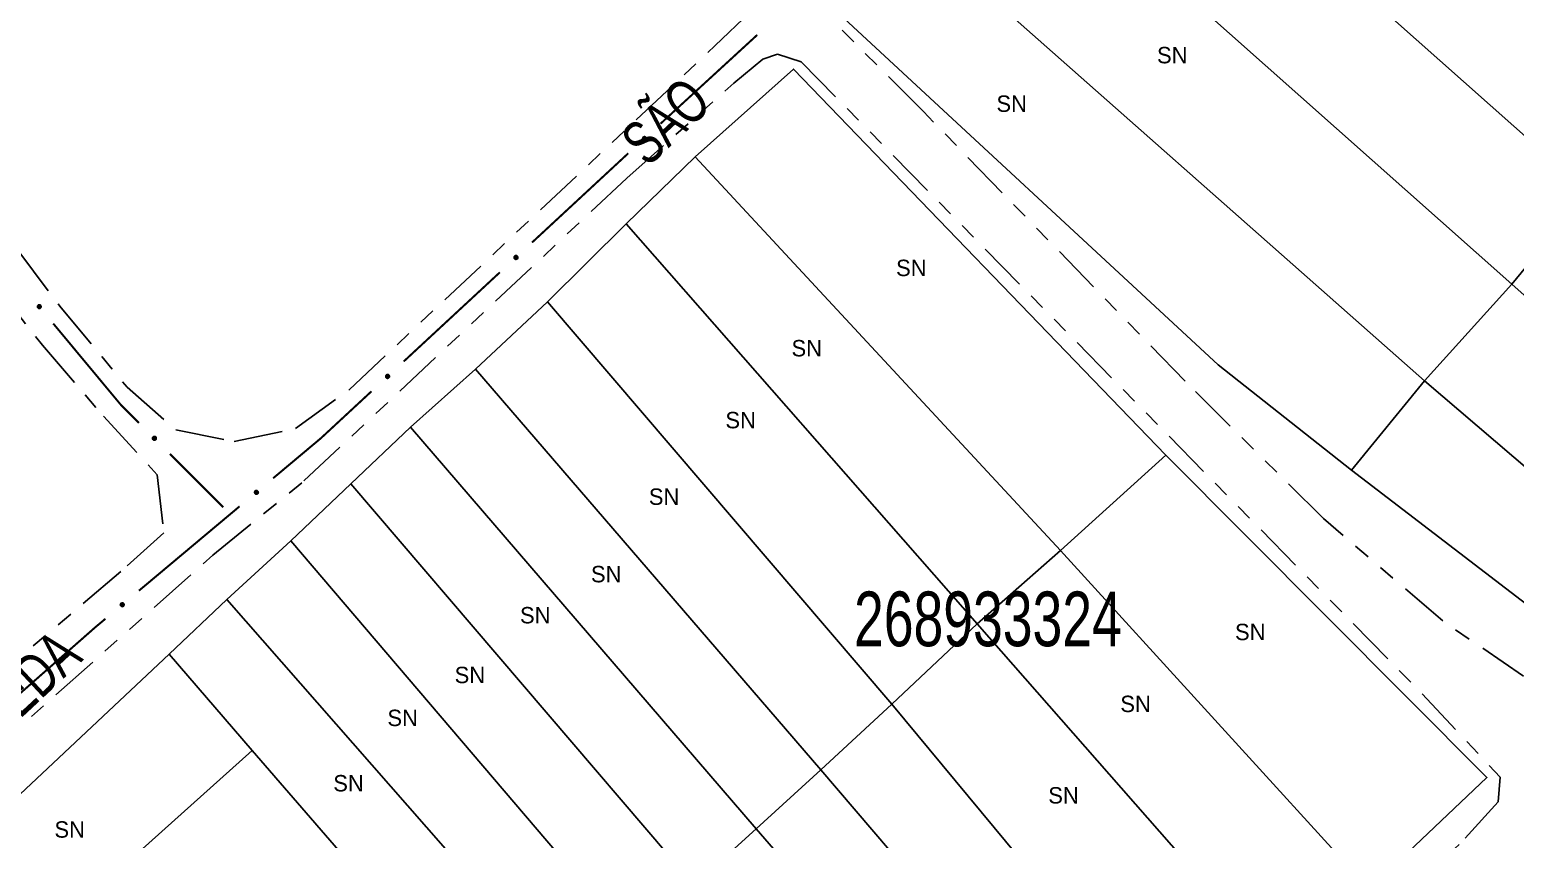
# Model space of a CAD drawing. Extents: x 207981 to 210201, y 4876477 to 4878908.
# Drawn here: x 209379.1 to 209514.8, y 4877060.3 to 4877134.3 of the extents above; entities that cross this region are included whole.
import ezdxf
from ezdxf.enums import TextEntityAlignment as Align

# ---------------------------------------------------------------- set-up
doc = ezdxf.new("R2010")
doc.units = 0
doc.header["$LTSCALE"] = 1.5
doc.header["$MEASUREMENT"] = 0
doc.linetypes.add('TRACO_25', pattern=[8, 3, -1, 1, -1, 1, -1])
for name, color, linetype in [('CD_MALHA_LOTES', 7, 'CONTINUOUS'), ('CD_TXT_QUADRA', 255, 'CONTINUOUS'), ('RU-QUADRA', 210, 'CONTINUOUS'), ('SV-EIXO-RUA-N-PAV', 6, 'CONTINUOUS'), ('SV-RUA-NAO-PAV', 7, 'CONTINUOUS'), ('SV-TXT-RUA-N-PAV', 7, 'CONTINUOUS'), ('Th_NmrPort', 1, 'CONTINUOUS')]:
    doc.layers.add(name, color=color, linetype=linetype)
doc.styles.add('ARIAL', font='ARIAL.SHX')

msp = doc.modelspace()

# ---------------------------------------------------------------- linework, layer by layer
at = {"layer": 'CD_MALHA_LOTES', "linetype": 'Continuous', "flags": 128}
for points in [[(209521.471886, 4877119.53256), (209483.04413, 4877153.649362)], [(209514.518734, 4877111.096069), (209472.70711, 4877148.272257)], [(209506.545785, 4877102.242388), (209461.30394, 4877142.246192)], [(209452.682031, 4877136.127418), (209487.679565, 4877103.725727), (209499.870759, 4877094.084022)], [(209439.88823, 4877122.731011), (209448.880974, 4877130.750313)], [(209448.880974, 4877130.750313), (209482.905067, 4877095.474653)], [(209433.584038, 4877116.612236), (209439.88823, 4877122.731011)], [(209473.263362, 4877086.760035), (209439.88823, 4877122.731011)], [(209514.518734, 4877111.096069), (209521.471886, 4877119.53256)], [(209426.399114, 4877109.473666), (209433.584038, 4877116.612236)], [(209465.661249, 4877080.038654), (209433.584038, 4877116.612236)], [(209506.545785, 4877102.242388), (209514.518734, 4877111.096069)], [(209531.113591, 4877096.309031), (209514.518734, 4877111.096069)], [(209419.816797, 4877103.308538), (209426.399114, 4877109.473666)], [(209457.873718, 4877072.714667), (209426.399114, 4877109.473666)], [(209413.88344, 4877098.024142), (209419.816797, 4877103.308538)], [(209451.384109, 4877066.688601), (209419.816797, 4877103.308538)], [(209499.870759, 4877094.084022), (209506.545785, 4877102.242388)], [(209524.345856, 4877087.038161), (209506.545785, 4877102.242388)], [(209408.413626, 4877092.832455), (209413.88344, 4877098.024142)], [(209445.450752, 4877061.311497), (209413.88344, 4877098.024142)], [(209473.263362, 4877086.760035), (209482.905067, 4877095.474653)], [(209482.905067, 4877095.474653), (209512.247371, 4877065.993286)], [(209519.154169, 4877079.296985), (209499.870759, 4877094.084022)], [(209408.413626, 4877092.832455), (209402.943813, 4877087.640768)], [(209439.795521, 4877056.166164), (209408.413626, 4877092.832455)], [(209397.103165, 4877082.263663), (209402.943813, 4877087.640768)], [(209402.943813, 4877087.640768), (209434.140291, 4877051.067185)], [(209465.661249, 4877080.038654), (209473.263362, 4877086.760035)], [(209501.493161, 4877055.795329), (209473.263362, 4877086.760035)], [(209391.818769, 4877077.257393), (209397.103165, 4877082.263663)], [(209428.577769, 4877046.339042), (209397.103165, 4877082.263663)], [(209457.873718, 4877072.714667), (209465.661249, 4877080.038654)], [(209493.288441, 4877048.564051), (209465.661249, 4877080.038654)], [(209367.575444, 4877054.497407), (209391.818769, 4877077.257393)], [(209399.420882, 4877068.450067), (209391.818769, 4877077.257393)], [(209451.384109, 4877066.688601), (209457.873718, 4877072.714667)], [(209484.573824, 4877040.498394), (209457.873718, 4877072.714667)], [(209374.621305, 4877046.246333), (209399.420882, 4877068.450067)], [(209407.301122, 4877059.364614), (209399.420882, 4877068.450067)], [(209445.450752, 4877061.311497), (209451.384109, 4877066.688601)], [(209478.640467, 4877034.796809), (209451.384109, 4877066.688601)], [(209512.247371, 4877065.993286), (209501.493161, 4877055.795329)], [(209445.450752, 4877061.311497), (209439.795521, 4877056.166164)], [(209473.170653, 4877029.326995), (209445.450752, 4877061.311497)]]:
    msp.add_lwpolyline(points, dxfattribs=at)
at = {"layer": 'RU-QUADRA', "linetype": 'Continuous', "flags": 128}
msp.add_lwpolyline([(209582.520565, 4877186.468242), (209574.640326, 4877192.123473), (209568.61426, 4877196.388073), (209560.224123, 4877196.57349), (209548.542827, 4877202.136012), (209538.34487, 4877206.678739), (209506.731203, 4877174.601528), (209499.45357, 4877167.277541), (209491.851457, 4877159.999908), (209487.494148, 4877155.735308), (209483.04413, 4877153.649362), (209472.70711, 4877148.272257), (209461.30394, 4877142.246192), (209457.132048, 4877140.392018), (209452.682031, 4877136.127418), (209487.679565, 4877103.725727), (209499.870759, 4877094.084022), (209519.154169, 4877079.296985), (209524.345856, 4877087.038161), (209531.113591, 4877096.309031), (209543.490202, 4877113.13566), (209553.688159, 4877127.598217), (209554.429829, 4877130.935731), (209563.329864, 4877157.496773)], close=True, dxfattribs=at)
msp.add_lwpolyline([(209367.575444, 4877054.497407), (209391.818769, 4877077.257393), (209397.103165, 4877082.263663), (209402.943813, 4877087.640768), (209408.413626, 4877092.832455), (209413.88344, 4877098.024142), (209419.816797, 4877103.308538), (209426.399114, 4877109.473666), (209433.584038, 4877116.612236), (209439.88823, 4877122.731011), (209448.880974, 4877130.750313), (209482.905067, 4877095.474653), (209512.247371, 4877065.993286), (209501.493161, 4877055.795329)], dxfattribs=at)
at = {"layer": 'SV-EIXO-RUA-N-PAV', "const_width": 0.18}
for points in [[(209445.563365, 4877133.874142), (209436.724687, 4877125.757629)], [(209433.778461, 4877123.052125), (209433.546711, 4877122.839311)], [(209433.546711, 4877122.839311), (209424.977875, 4877114.89433)], [(209422.044689, 4877112.174695), (209413.245129, 4877104.015789)], [(209381.225094, 4877107.492436), (209386.979102, 4877100.572075)], [(209410.311943, 4877101.296153), (209405.912163, 4877097.2167)], [(209386.979102, 4877100.572075), (209387.401646, 4877100.063881)], [(209387.401646, 4877100.063881), (209389.055631, 4877098.409896)], [(209405.912163, 4877097.2167), (209405.699693, 4877097.019698)], [(209405.699693, 4877097.019698), (209401.32334, 4877093.351657)], [(209391.884058, 4877095.581469), (209396.126699, 4877091.338828)], [(209398.25773, 4877090.782215), (209389.060899, 4877083.073888)], [(209396.126699, 4877091.338828), (209396.761401, 4877090.704126)], [(209385.067855, 4877079.727117), (209376.967347, 4877072.599465)], [(209385.228886, 4877079.862085), (209385.067855, 4877079.727117)], [(209385.995288, 4877080.504446), (209385.228886, 4877079.862085)]]:
    msp.add_lwpolyline(points, dxfattribs=at)
at = {"layer": 'SV-EIXO-RUA-N-PAV'}
for points in [[(209435.431858, 4877124.420979), (209435.43047, 4877124.37209), (209435.419279, 4877124.330357), (209435.399927, 4877124.298235), (209435.375425, 4877124.274309), (209435.347601, 4877124.252655), (209435.314732, 4877124.237013), (209435.274406, 4877124.227732), (209435.225354, 4877124.228781), (209435.183356, 4877124.243054), (209435.150849, 4877124.260342), (209435.12443, 4877124.284455), (209435.103847, 4877124.311837), (209435.088727, 4877124.346516), (209435.079721, 4877124.387475), (209435.081969, 4877124.436773), (209435.093221, 4877124.477612), (209435.112755, 4877124.50819), (209435.137165, 4877124.534597), (209435.165835, 4877124.556363), (209435.198189, 4877124.571532), (209435.239444, 4877124.580526), (209435.288072, 4877124.577662), (209435.328932, 4877124.566905), (209435.359776, 4877124.547806), (209435.385233, 4877124.523189), (209435.407291, 4877124.495546), (209435.424391, 4877124.46316), (209435.431858, 4877124.420979)], [(209423.691487, 4877113.551481), (209423.690334, 4877113.502586), (209423.679344, 4877113.460799), (209423.660146, 4877113.428585), (209423.63576, 4877113.404542), (209423.60804, 4877113.382754), (209423.575247, 4877113.366954), (209423.534966, 4877113.357479), (209423.485909, 4877113.358292), (209423.443843, 4877113.372364), (209423.411254, 4877113.389495), (209423.384718, 4877113.413481), (209423.364004, 4877113.440763), (209423.348718, 4877113.47537), (209423.339515, 4877113.516285), (209423.341527, 4877113.565593), (209423.352582, 4877113.606486), (209423.371968, 4877113.637157), (209423.396251, 4877113.663681), (209423.424817, 4877113.685585), (209423.457097, 4877113.700909), (209423.498308, 4877113.710101), (209423.546949, 4877113.707471), (209423.587861, 4877113.696911), (209423.618796, 4877113.67796), (209423.644371, 4877113.653465), (209423.666562, 4877113.625929), (209423.683817, 4877113.593626), (209423.691487, 4877113.551481)], [(209379.93921, 4877109.211153), (209379.987972, 4877109.207361), (209380.029104, 4877109.194132), (209380.060235, 4877109.173223), (209380.082927, 4877109.147574), (209380.103186, 4877109.118719), (209380.117193, 4877109.085121), (209380.12448, 4877109.044387), (209380.12102, 4877108.995446), (209380.104698, 4877108.9542), (209380.085833, 4877108.922583), (209380.06045, 4877108.897382), (209380.032089, 4877108.87817), (209379.996708, 4877108.864775), (209379.955355, 4877108.857794), (209379.906228, 4877108.862464), (209379.865991, 4877108.87571), (209379.836411, 4877108.896724), (209379.811237, 4877108.922403), (209379.790907, 4877108.95211), (209379.777347, 4877108.98517), (209379.770393, 4877109.026818), (209379.775645, 4877109.075246), (209379.788399, 4877109.115527), (209379.808992, 4877109.145395), (209379.834831, 4877109.16961), (209379.863525, 4877109.190282), (209379.896713, 4877109.205768), (209379.93921, 4877109.211153)], [(209411.958741, 4877102.672939), (209411.957588, 4877102.624044), (209411.946598, 4877102.582257), (209411.927401, 4877102.550043), (209411.903014, 4877102.526), (209411.875294, 4877102.504212), (209411.842501, 4877102.488412), (209411.80222, 4877102.478937), (209411.753163, 4877102.479751), (209411.711097, 4877102.493822), (209411.678508, 4877102.510953), (209411.651973, 4877102.534939), (209411.631258, 4877102.562221), (209411.615972, 4877102.596828), (209411.606769, 4877102.637743), (209411.608781, 4877102.687051), (209411.619836, 4877102.727944), (209411.639222, 4877102.758615), (209411.663505, 4877102.785139), (209411.692071, 4877102.807043), (209411.724351, 4877102.822368), (209411.765562, 4877102.831559), (209411.814203, 4877102.828929), (209411.855115, 4877102.818369), (209411.88605, 4877102.799418), (209411.911625, 4877102.774924), (209411.933816, 4877102.747387), (209411.951071, 4877102.715084), (209411.958741, 4877102.672939)], [(209390.446086, 4877097.175119), (209390.494989, 4877097.175812), (209390.537161, 4877097.166407), (209390.570077, 4877097.14844), (209390.595024, 4877097.124978), (209390.617842, 4877097.098101), (209390.634869, 4877097.065927), (209390.645858, 4877097.026032), (209390.646897, 4877096.97698), (209390.634424, 4877096.934412), (209390.618535, 4877096.9012), (209390.595568, 4877096.873778), (209390.569087, 4877096.852049), (209390.535082, 4877096.835467), (209390.494544, 4877096.824726), (209390.445195, 4877096.824875), (209390.403914, 4877096.834378), (209390.372533, 4877096.852593), (209390.345111, 4877096.875857), (209390.322144, 4877096.903576), (209390.305612, 4877096.935254), (209390.294871, 4877096.976089), (209390.295663, 4877097.024795), (209390.304671, 4877097.066076), (209390.322441, 4877097.097705), (209390.345952, 4877097.124186), (209390.372632, 4877097.1474), (209390.40426, 4877097.165863), (209390.446086, 4877097.175119)], [(209399.971363, 4877092.074865), (209399.967764, 4877092.026089), (209399.954697, 4877091.984904), (209399.933912, 4877091.953691), (209399.908352, 4877091.930899), (209399.879577, 4877091.910526), (209399.846034, 4877091.896386), (209399.805329, 4877091.888939), (209399.756375, 4877091.892206), (209399.715066, 4877091.908365), (209399.683374, 4877091.927106), (209399.658073, 4877091.952389), (209399.63875, 4877091.980674), (209399.625215, 4877092.016002), (209399.618071, 4877092.057327), (209399.622547, 4877092.106472), (209399.635635, 4877092.146761), (209399.656532, 4877092.176424), (209399.682112, 4877092.201699), (209399.711738, 4877092.222146), (209399.744744, 4877092.235836), (209399.786364, 4877092.242954), (209399.834813, 4877092.237893), (209399.875144, 4877092.225298), (209399.905093, 4877092.204823), (209399.92941, 4877092.17908), (209399.950194, 4877092.150467), (209399.965812, 4877092.117341), (209399.971363, 4877092.074865)], [(209387.708922, 4877081.797096), (209387.705323, 4877081.74832), (209387.692256, 4877081.707136), (209387.67147, 4877081.675923), (209387.645911, 4877081.65313), (209387.617136, 4877081.632757), (209387.583593, 4877081.618617), (209387.542888, 4877081.61117), (209387.493934, 4877081.614437), (209387.452624, 4877081.630596), (209387.420933, 4877081.649337), (209387.395632, 4877081.67462), (209387.376309, 4877081.702905), (209387.362773, 4877081.738234), (209387.35563, 4877081.779558), (209387.360106, 4877081.828704), (209387.373194, 4877081.868992), (209387.394091, 4877081.898655), (209387.41967, 4877081.92393), (209387.449296, 4877081.944377), (209387.482303, 4877081.958067), (209387.523923, 4877081.965185), (209387.572371, 4877081.960124), (209387.612703, 4877081.947529), (209387.642651, 4877081.927054), (209387.666968, 4877081.901311), (209387.687753, 4877081.872698), (209387.70337, 4877081.839572), (209387.708922, 4877081.797096)]]:
    msp.add_lwpolyline(points, close=True, dxfattribs=at)
for points in [[(209435.239444, 4877124.580526), (209435.079721, 4877124.387475)], [(209435.198189, 4877124.571532), (209435.081969, 4877124.436773)], [(209435.261964, 4877124.57537), (209435.08612, 4877124.369432)], [(209435.21637, 4877124.570552), (209435.086245, 4877124.417713)], [(209435.288072, 4877124.577662), (209435.088727, 4877124.346516)], [(209435.179245, 4877124.560544), (209435.09199, 4877124.461893)], [(209435.165835, 4877124.556363), (209435.093221, 4877124.477612)], [(209435.306226, 4877124.571553), (209435.099061, 4877124.333148)], [(209435.328932, 4877124.566905), (209435.103847, 4877124.311837)], [(209435.341277, 4877124.555574), (209435.116022, 4877124.300557)], [(209435.359776, 4877124.547806), (209435.12443, 4877124.284455)], [(209435.370299, 4877124.534058), (209435.137167, 4877124.275512)], [(209435.385233, 4877124.523189), (209435.150849, 4877124.260342)], [(209435.394213, 4877124.505999), (209435.171972, 4877124.253749)], [(209435.407291, 4877124.495546), (209435.183356, 4877124.243054)], [(209435.412261, 4877124.476258), (209435.208029, 4877124.238693)], [(209435.424391, 4877124.46316), (209435.225354, 4877124.228781)], [(209435.426289, 4877124.442825), (209435.251203, 4877124.232026)], [(209435.431858, 4877124.420979), (209435.274406, 4877124.227732)], [(209435.43002, 4877124.394379), (209435.299731, 4877124.237685)], [(209435.43047, 4877124.37209), (209435.314732, 4877124.237013)], [(209435.424193, 4877124.348272), (209435.33702, 4877124.251548)], [(209435.419279, 4877124.330357), (209435.347601, 4877124.252655)], [(209423.498308, 4877113.710101), (209423.339515, 4877113.516285)], [(209423.457097, 4877113.700909), (209423.341527, 4877113.565593)], [(209423.475282, 4877113.700016), (209423.345894, 4877113.546554)], [(209423.520853, 4877113.705054), (209423.346001, 4877113.498272)], [(209423.546949, 4877113.707471), (209423.348718, 4877113.47537)], [(209423.438206, 4877113.68983), (209423.351426, 4877113.59076)], [(209423.424817, 4877113.685585), (209423.352582, 4877113.606486)], [(209423.565132, 4877113.70145), (209423.359116, 4877113.462051)], [(209423.587861, 4877113.696911), (209423.364004, 4877113.440763)], [(209423.600261, 4877113.685639), (209423.376233, 4877113.429542)], [(209423.618796, 4877113.67796), (209423.384718, 4877113.413481)], [(209423.629385, 4877113.664263), (209423.397499, 4877113.404599)], [(209423.644371, 4877113.653465), (209423.411254, 4877113.389495)], [(209423.653434, 4877113.636319), (209423.432408, 4877113.383004)], [(209423.666562, 4877113.625929), (209423.443843, 4877113.372364)], [(209423.671625, 4877113.606665), (209423.468537, 4877113.368121)], [(209423.683817, 4877113.593626), (209423.485909, 4877113.358292)], [(209423.685813, 4877113.5733), (209423.511743, 4877113.361662)], [(209423.691487, 4877113.551481), (209423.534966, 4877113.357479)], [(209423.689777, 4877113.524873), (209423.560243, 4877113.367554)], [(209423.690334, 4877113.502586), (209423.575247, 4877113.366954)], [(209423.684172, 4877113.478738), (209423.597464, 4877113.381596)], [(209423.679344, 4877113.460799), (209423.60804, 4877113.382754)], [(209379.770393, 4877109.026818), (209379.955355, 4877108.857794)], [(209379.775645, 4877109.075246), (209379.996708, 4877108.864775)], [(209379.77665, 4877109.049057), (209379.973692, 4877108.863298)], [(209379.777347, 4877108.98517), (209379.906228, 4877108.862464)], [(209379.77922, 4877109.00328), (209379.925475, 4877108.865797)], [(209379.782639, 4877109.093077), (209380.010568, 4877108.874438)], [(209379.78739, 4877108.965709), (209379.881631, 4877108.873708)], [(209379.788399, 4877109.115527), (209380.032089, 4877108.87817)], [(209379.790907, 4877108.95211), (209379.865991, 4877108.87571)], [(209379.800323, 4877109.127301), (209380.043954, 4877108.889776)], [(209379.808992, 4877109.145395), (209380.06045, 4877108.897382)], [(209379.82324, 4877109.155229), (209380.070008, 4877108.909664)], [(209379.834831, 4877109.16961), (209380.085833, 4877108.922583)], [(209379.852442, 4877109.177734), (209380.093456, 4877108.943357)], [(209379.863525, 4877109.190282), (209380.104698, 4877108.9542)], [(209379.883034, 4877109.194298), (209380.110267, 4877108.97863)], [(209379.896713, 4877109.205768), (209380.12102, 4877108.995446)], [(209379.917116, 4877109.206664), (209380.11905, 4877109.021424)], [(209379.93921, 4877109.211153), (209380.12448, 4877109.044387)], [(209379.965687, 4877109.208008), (209380.115784, 4877109.070171)], [(209379.987972, 4877109.207361), (209380.117193, 4877109.085121)], [(209380.011452, 4877109.199921), (209380.103771, 4877109.108096)], [(209380.029104, 4877109.194132), (209380.103186, 4877109.118719)], [(209411.765562, 4877102.831559), (209411.606769, 4877102.637743)], [(209411.724351, 4877102.822368), (209411.608781, 4877102.687051)], [(209411.742536, 4877102.821475), (209411.613148, 4877102.668012)], [(209411.788107, 4877102.826512), (209411.613255, 4877102.61973)], [(209411.814203, 4877102.828929), (209411.615972, 4877102.596828)], [(209411.70546, 4877102.811289), (209411.61868, 4877102.712218)], [(209411.692071, 4877102.807043), (209411.619836, 4877102.727944)], [(209411.832387, 4877102.822908), (209411.62637, 4877102.58351)], [(209411.855115, 4877102.818369), (209411.631258, 4877102.562221)], [(209411.867515, 4877102.807098), (209411.643487, 4877102.551)], [(209411.88605, 4877102.799418), (209411.651973, 4877102.534939)], [(209411.896639, 4877102.785721), (209411.664753, 4877102.526058)], [(209411.911625, 4877102.774924), (209411.678508, 4877102.510953)], [(209411.920688, 4877102.757777), (209411.699662, 4877102.504462)], [(209411.933816, 4877102.747387), (209411.711097, 4877102.493822)], [(209411.938879, 4877102.728123), (209411.735791, 4877102.48958)], [(209411.951071, 4877102.715084), (209411.753163, 4877102.479751)], [(209411.953067, 4877102.694758), (209411.778997, 4877102.48312)], [(209411.958741, 4877102.672939), (209411.80222, 4877102.478937)], [(209411.957031, 4877102.646331), (209411.827497, 4877102.489012)], [(209411.957588, 4877102.624044), (209411.842501, 4877102.488412)], [(209411.951426, 4877102.600196), (209411.864719, 4877102.503055)], [(209411.946598, 4877102.582257), (209411.875294, 4877102.504212)], [(209390.294871, 4877096.976089), (209390.494544, 4877096.824726)], [(209390.295663, 4877097.024795), (209390.535082, 4877096.835467)], [(209390.299064, 4877096.998809), (209390.512299, 4877096.831887)], [(209390.300994, 4877097.043192), (209390.547998, 4877096.84636)], [(209390.304671, 4877097.066076), (209390.569087, 4877096.852049)], [(209390.305612, 4877096.935254), (209390.445195, 4877096.824875)], [(209390.305818, 4877096.95346), (209390.464055, 4877096.829958)], [(209390.315466, 4877097.078892), (209390.579839, 4877096.864693)], [(209390.317396, 4877096.916795), (209390.419672, 4877096.833817)], [(209390.322144, 4877096.903576), (209390.403914, 4877096.834378)], [(209390.322441, 4877097.097705), (209390.595568, 4877096.873778)], [(209390.335729, 4877097.108803), (209390.603961, 4877096.886885)], [(209390.345952, 4877097.124186), (209390.618535, 4877096.9012)], [(209390.362745, 4877097.133889), (209390.624223, 4877096.922584)], [(209390.372632, 4877097.1474), (209390.634424, 4877096.934412)], [(209390.391691, 4877097.153187), (209390.637731, 4877096.959249)], [(209390.40426, 4877097.165863), (209390.646897, 4877096.97698)], [(209390.424496, 4877097.168625), (209390.642555, 4877097.002668)], [(209390.446086, 4877097.175119), (209390.645858, 4877097.026032)], [(209390.472739, 4877097.174414), (209390.634836, 4877097.050911)], [(209390.494989, 4877097.175812), (209390.634869, 4877097.065927)], [(209390.519053, 4877097.170554), (209390.619398, 4877097.087576)], [(209390.537161, 4877097.166407), (209390.617842, 4877097.098101)], [(209399.786364, 4877092.242954), (209399.618071, 4877092.057327)], [(209399.744744, 4877092.235836), (209399.622547, 4877092.106472)], [(209399.808628, 4877092.236784), (209399.623647, 4877092.039012)], [(209399.834813, 4877092.237893), (209399.625215, 4877092.016002)], [(209399.762862, 4877092.234034), (209399.625956, 4877092.087239)], [(209399.725323, 4877092.225716), (209399.633694, 4877092.131113)], [(209399.852672, 4877092.230969), (209399.634933, 4877092.002181)], [(209399.711738, 4877092.222146), (209399.635635, 4877092.146761)], [(209399.875144, 4877092.225298), (209399.63875, 4877091.980674)], [(209399.886965, 4877092.213421), (209399.650402, 4877091.968855)], [(209399.905093, 4877092.204823), (209399.658073, 4877091.952389)], [(209399.914983, 4877092.190613), (209399.670393, 4877091.94288)], [(209399.92941, 4877092.17908), (209399.683374, 4877091.927106)], [(209399.937603, 4877092.161501), (209399.704178, 4877091.919564)], [(209399.950194, 4877092.150467), (209399.715066, 4877091.908365)], [(209399.954287, 4877092.130974), (209399.739517, 4877091.902892)], [(209399.965812, 4877092.117341), (209399.756375, 4877091.892206)], [(209399.966788, 4877092.096941), (209399.782345, 4877091.894278)], [(209399.971363, 4877092.074865), (209399.805329, 4877091.888939)], [(209399.968323, 4877092.048376), (209399.831079, 4877091.897736)], [(209399.967764, 4877092.026089), (209399.846034, 4877091.896386)], [(209399.960417, 4877092.002579), (209399.868957, 4877091.909899)], [(209399.954697, 4877091.984904), (209399.879577, 4877091.910526)], [(209387.523923, 4877081.965185), (209387.35563, 4877081.779558)], [(209387.482303, 4877081.958067), (209387.360106, 4877081.828704)], [(209387.546187, 4877081.959016), (209387.361206, 4877081.761243)], [(209387.572371, 4877081.960124), (209387.362773, 4877081.738234)], [(209387.500421, 4877081.956265), (209387.363515, 4877081.80947)], [(209387.462882, 4877081.947947), (209387.371253, 4877081.853344)], [(209387.59023, 4877081.9532), (209387.372492, 4877081.724412)], [(209387.449296, 4877081.944377), (209387.373194, 4877081.868992)], [(209387.612703, 4877081.947529), (209387.376309, 4877081.702905)], [(209387.624523, 4877081.935652), (209387.387961, 4877081.691086)], [(209387.642651, 4877081.927054), (209387.395632, 4877081.67462)], [(209387.652542, 4877081.912844), (209387.407951, 4877081.665111)], [(209387.666968, 4877081.901311), (209387.420933, 4877081.649337)], [(209387.675162, 4877081.883732), (209387.441737, 4877081.641796)], [(209387.687753, 4877081.872698), (209387.452624, 4877081.630596)], [(209387.691846, 4877081.853205), (209387.477075, 4877081.625124)], [(209387.70337, 4877081.839572), (209387.493934, 4877081.614437)], [(209387.704347, 4877081.819172), (209387.519904, 4877081.61651)], [(209387.708922, 4877081.797096), (209387.542888, 4877081.61117)], [(209387.705882, 4877081.770607), (209387.568638, 4877081.619967)], [(209387.705323, 4877081.74832), (209387.583593, 4877081.618617)], [(209387.697975, 4877081.724811), (209387.606515, 4877081.63213)], [(209387.692256, 4877081.707136), (209387.617136, 4877081.632757)]]:
    msp.add_lwpolyline(points, dxfattribs=at)
at = {"layer": 'SV-RUA-NAO-PAV', "linetype": 'TRACO_25'}
for points in [[(209274.884535, 4877231.228854, 14.012645), (209298.95527, 4877203.537315, 14.012645), (209324.668828, 4877173.671705, 13.98786), (209342.670898, 4877151.056683, 13.764796), (209355.545865, 4877140.421906, 13.715227), (209370.84872, 4877123.670388, 13.492164), (209381.828122, 4877109.089104, 13.343455), (209387.96835, 4877101.679534, 13.293885), (209392.415595, 4877097.765959, 13.244316), (209397.752288, 4877096.69862, 13.244316), (209403.375107, 4877097.887243, 12.773405), (209408.272167, 4877101.4462, 13.194746), (209441.691597, 4877132.869895, 13.516949), (209463.516589, 4877153.580172, 13.764796), (209473.520894, 4877161.80013, 13.492164), (209483.902561, 4877171.698914, 12.525557), (209494.156762, 4877181.796015, 11.806798), (209503.631603, 4877188.510172, 10.765837)], [(209274.884388, 4877226.011592, 14.136569), (209295.954526, 4877201.975872, 13.888721), (209329.7671, 4877160.091919, 13.516949), (209340.215206, 4877147.927806, 13.442595), (209351.645035, 4877138.949247, 13.442595), (209364.860474, 4877125.220278, 13.244316), (209380.230145, 4877105.504164, 12.922113), (209385.833673, 4877099.011187, 12.922113), (209390.738148, 4877093.660601, 12.773405), (209391.327925, 4877088.352611, 12.847759), (209387.39608, 4877084.813951, 12.847759), (209359.479986, 4877061.124589, 12.847759), (209358.497024, 4877056.996152, 12.847759), (209406.85871, 4876998.608264, 12.847759), (209422.389495, 4876980.423484, 12.847759), (209428.680446, 4876980.226891, 12.847759), (209431.039553, 4876981.406445, 12.847759), (209458.464167, 4876950.738059, 12.847759), (209517.048648, 4876892.841651, 12.847759), (209583.398521, 4876833.372505, 12.847759), (209635.397162, 4876781.373864, 12.847759), (209660.364372, 4876755.648071, 12.847759)], [(209515.580927, 4877075.266749, 13.46738), (209508.21191, 4877080.302244, 13.46738), (209497.311904, 4877089.667037, 13.46738), (209484.661757, 4877102.225072, 13.46738), (209460.743154, 4877126.880576, 13.46738), (209451.470474, 4877136.153257, 13.46738), (209451.654699, 4877137.012976, 13.46738), (209452.40043, 4877137.678577, 13.46738), (209467.074347, 4877150.77576, 13.764796), (209478.485544, 4877160.237544, 13.293885), (209493.872945, 4877174.921007, 11.905937), (209498.031729, 4877181.444285, 10.914545), (209504.641773, 4877187.64815, 10.765837)], [(209449.566811, 4877131.424804, 11.67), (209506.313643, 4877073.658178, 11.67), (209513.448469, 4877066.036887, 11.67), (209513.286314, 4877063.766715, 11.67), (209509.718901, 4877059.874991, 11.67), (209470.234123, 4877023.795471, 11.67), (209429.371026, 4876985.689012, 11.67), (209426.776544, 4876985.040392, 11.67), (209424.992837, 4876986.499788, 11.67), (209378.211078, 4877038.227279, 11.67), (209364.184658, 4877054.686026, 11.67), (209363.536037, 4877057.604819, 11.67), (209395.804911, 4877086.30628, 11.67), (209404.137452, 4877093.099152, 11.67)], [(209404.137452, 4877093.099152, 12.847759), (209433.636124, 4877120.776103, 13.46738), (209443.425963, 4877129.459732, 13.46738), (209446.066528, 4877131.670438, 13.46738), (209447.417514, 4877132.100297, 13.46738), (209449.566811, 4877131.424804, 13.46738)]]:
    msp.add_polyline3d(points, dxfattribs=at)

# ---------------------------------------------------------------- texts
at = {"layer": 'CD_TXT_QUADRA', "style": 'ARIAL', "width": 0.7}
msp.add_text('268933324', height=5, dxfattribs=at).set_placement((209454.408439, 4877077.993942))
at = {"layer": 'SV-TXT-RUA-N-PAV', "style": 'ARIAL', "width": 0.7}
for s, p in [('SÃO', (209435.541214, 4877121.728127)), ('ALAMEDA', (209370.386244, 4877064.038831))]:
    msp.add_text(s, height=4, rotation=43, dxfattribs=at).set_placement(p)
at = {"layer": 'Th_NmrPort', "color": 1}
for p in [(209482.098496, 4877132.024544), (209467.422801, 4877127.587706), (209458.252386, 4877112.576221), (209448.696119, 4877105.238374), (209442.653474, 4877098.663619), (209435.656922, 4877091.667067), (209430.366846, 4877084.585191), (209423.882236, 4877080.830943), (209489.224928, 4877079.299937), (209417.90957, 4877075.37022), (209478.745444, 4877072.725182), (209411.766256, 4877071.445325), (209406.817475, 4877065.472658), (209472.160166, 4877064.36827), (209381.336937, 4877061.245666)]:
    msp.add_text('SN', height=1.5, dxfattribs=at).set_placement(p, align=Align.MIDDLE_LEFT)

doc.saveas('drawing.dxf')
